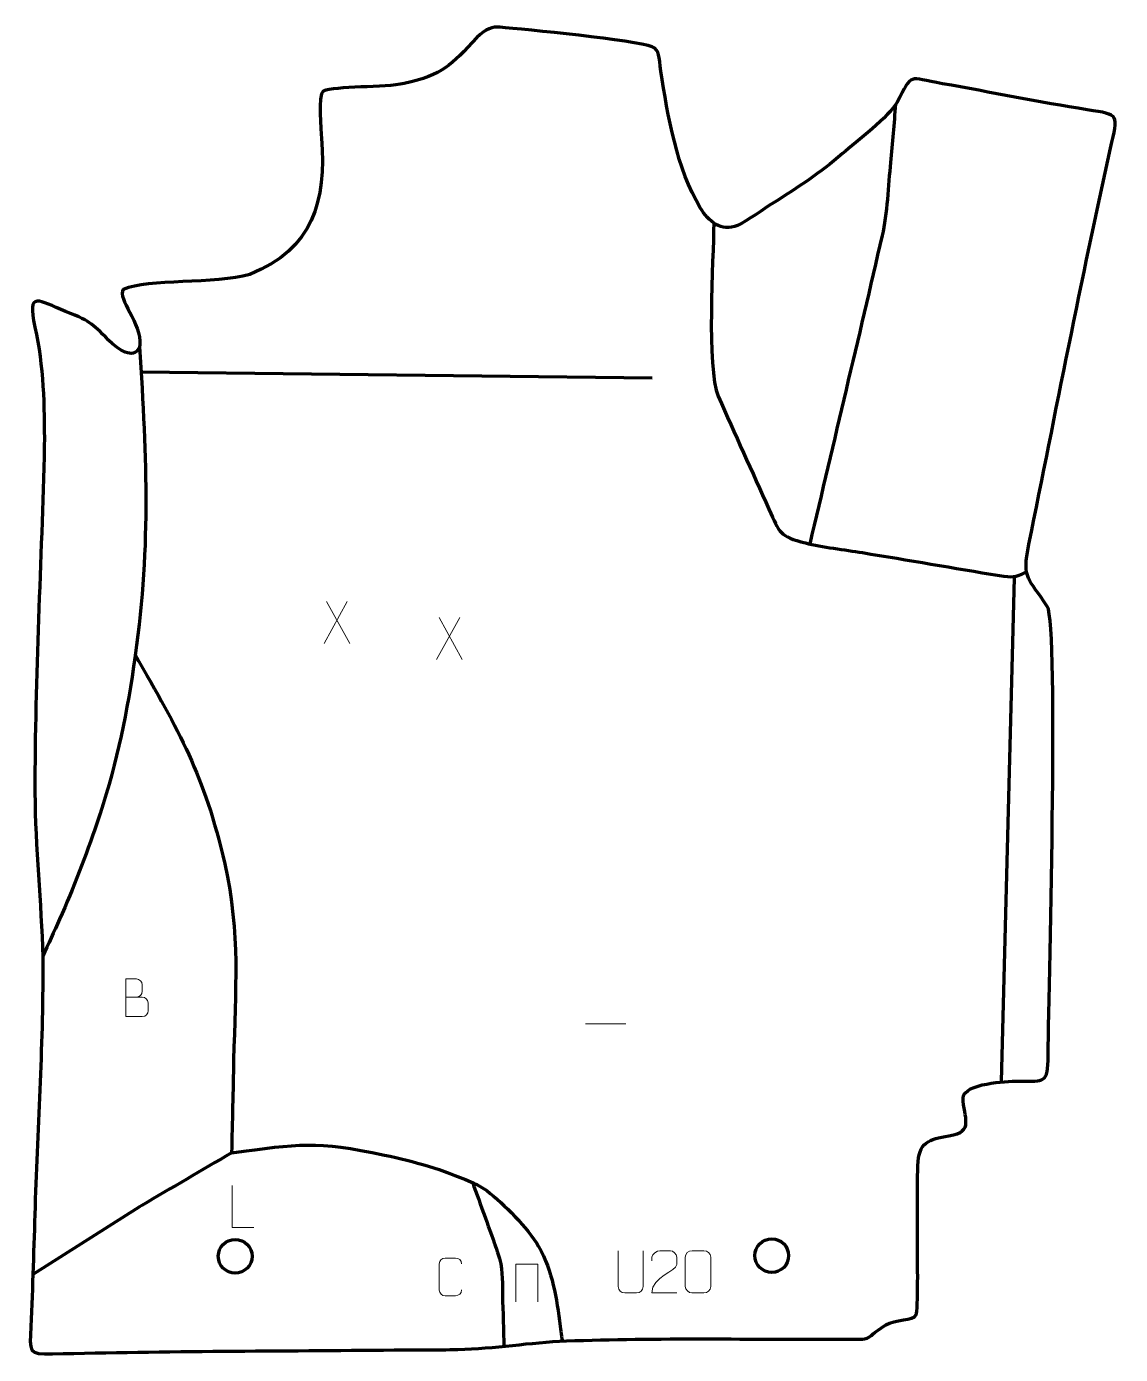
# Model space of a CAD drawing. Header units: millimetres. Extents: x -589 to 60, y 139 to 928.
import ezdxf

# ---------------------------------------------------------------- set-up
doc = ezdxf.new("R2010")
doc.units = ezdxf.units.MM
doc.header["$MEASUREMENT"] = 0
doc.layers.add('layer 2', color=7, linetype='Continuous')
doc.layers.add('layer 3', color=7, linetype='Continuous')

msp = doc.modelspace()

# ---------------------------------------------------------------- linework, layer by layer
at = {"layer": 'layer 2', "color": 142, "lineweight": 200}
for centre in [(-465.3174, 197.7466), (-146.7591, 198.1435)]:
    msp.add_ellipse(centre, major_axis=(0, 10), ratio=1, dxfattribs=at)
at = {"layer": 'layer 2', "color": 140, "lineweight": 158}
for points, knots in [([(-124.0587, 620.4693), (-109.7404, 681.5356), (-95.1082, 742.6633), (-81.0521, 803.7729), (-81.0521, 803.7729), (-78.0874, 816.662), (-77.3401, 833.6651), (-76.1264, 847.1705), (-76.1264, 847.1705), (-75.0895, 858.708), (-74.0527, 870.2454), (-73.0158, 881.7829)], [0, 0, 0, 0, 0.25, 0.25, 0.25, 0.25, 0.5, 0.5, 0.5, 0.5, 1, 1, 1, 1]), ([(-181.1735, 811.2141), (-181.4332, 789.6107), (-185.6421, 725.085), (-178.5095, 708.3557), (-178.5095, 708.3557), (-168.7961, 686.0003), (-158.4289, 663.5854), (-148.4024, 641.3229), (-148.4024, 641.3229), (-141.9717, 627.0443), (-142.4757, 625.3357), (-126.7317, 621.2786), (-126.7317, 621.2786), (-116.9703, 618.7631), (-103.2496, 617.1945), (-92.9374, 615.5219), (-92.9374, 615.5219), (-65.8159, 611.1174), (-38.7201, 606.3286), (-11.6209, 601.9399), (-11.6209, 601.9399), (-3.7037, 600.6578), (-2.7332, 600.7153), (4.485, 604.1241)], [0, 0, 0, 0, 0.14285714, 0.14285714, 0.14285714, 0.14285714, 0.28571429, 0.28571429, 0.28571429, 0.28571429, 0.42857143, 0.42857143, 0.42857143, 0.42857143, 0.57142857, 0.57142857, 0.57142857, 0.57142857, 0.71428571, 0.71428571, 0.71428571, 0.71428571, 1, 1, 1, 1]), ([(-522.0762, 737.9592), (-517.8703, 670.2158), (-515.3051, 615.7419), (-525.5866, 547.9178), (-525.5866, 547.9178), (-530.5863, 514.9366), (-536.6341, 486.3719), (-547.4232, 454.6976), (-547.4232, 454.6976), (-554.0579, 435.3398), (-561.2277, 416.5168), (-569.5861, 397.8294), (-569.5861, 397.8294), (-572.8946, 390.4995), (-576.2708, 383.1992), (-579.5937, 375.8752)], [0, 0, 0, 0, 0.2, 0.2, 0.2, 0.2, 0.4, 0.4, 0.4, 0.4, 0.6, 0.6, 0.6, 0.6, 1, 1, 1, 1]), ([(-524.9095, 555.1882), (-498.1753, 508.2353), (-483.9908, 484.782), (-471.5131, 430.6739), (-471.5131, 430.6739), (-462.1494, 389.4115), (-465.3126, 355.9727), (-466.2136, 314.4048), (-466.2136, 314.4048), (-466.6124, 296.0018), (-467.0323, 277.5993), (-467.4479, 259.1967), (-467.4479, 259.1967), (-485.2225, 248.7741), (-503.0032, 238.3618), (-520.7812, 227.9448), (-520.7812, 227.9448), (-520.7812, 227.9448), (-522.0821, 227.1825), (-522.0821, 227.1825), (-522.0821, 227.1825), (-522.0821, 227.1825), (-585.4069, 186.9779), (-585.4069, 186.9779)], [0, 0, 0, 0, 0.14285714, 0.14285714, 0.14285714, 0.14285714, 0.28571429, 0.28571429, 0.28571429, 0.28571429, 0.42857143, 0.42857143, 0.42857143, 0.42857143, 0.57142857, 0.57142857, 0.57142857, 0.57142857, 0.71428571, 0.71428571, 0.71428571, 0.71428571, 1, 1, 1, 1]), ([(-467.4456, 259.1973), (-427.127, 264.4993), (-417.7628, 266.5472), (-376.6232, 257.8435), (-376.6232, 257.8435), (-358.8809, 254.0898), (-342.0975, 249.2225), (-325.4523, 241.9515), (-325.4523, 241.9515), (-325.4523, 241.9515), (-324.1032, 241.3549), (-324.1032, 241.3549), (-324.1032, 241.3549), (-321.1102, 239.9407), (-318.6642, 238.6125), (-315.952, 236.7129), (-315.952, 236.7129), (-305.5299, 228.5188), (-291.9698, 214.9366), (-285.1571, 203.599), (-285.1571, 203.599), (-276.8596, 188.6466), (-274.5504, 172.9322), (-272.3668, 156.2603), (-272.3668, 156.2603), (-272.1055, 154.2537), (-271.8313, 152.2568), (-271.5451, 150.2536), (-271.5451, 150.2536), (-271.5451, 150.2536), (-271.3266, 148.8005), (-271.3266, 148.8005), (-271.3266, 148.8005), (-271.2545, 148.3263), (-271.1823, 147.852), (-271.1102, 147.3778)], [0, 0, 0, 0, 0.1, 0.1, 0.1, 0.1, 0.2, 0.2, 0.2, 0.2, 0.3, 0.3, 0.3, 0.3, 0.4, 0.4, 0.4, 0.4, 0.5, 0.5, 0.5, 0.5, 0.6, 0.6, 0.6, 0.6, 0.7, 0.7, 0.7, 0.7, 0.8, 0.8, 0.8, 0.8, 1, 1, 1, 1]), ([(-324.4775, 241.8799), (-319.5482, 227.9856), (-314.2584, 213.8329), (-309.5287, 199.9266), (-309.5287, 199.9266), (-306.192, 190.116), (-306.8723, 184.9847), (-306.6226, 174.9279), (-306.6226, 174.9279), (-306.3619, 164.433), (-306.0649, 153.9361), (-305.7842, 143.4414)], [0, 0, 0, 0, 0.25, 0.25, 0.25, 0.25, 0.5, 0.5, 0.5, 0.5, 1, 1, 1, 1])]:
    msp.add_open_spline(points, degree=3, knots=knots, dxfattribs=at)
for points in [[(-521.1631, 722.9434), (-521.1631, 722.9434), (-217.6664, 719.3725), (-217.6664, 719.3725)], [(-2.7761, 600.5773), (-2.7761, 600.5773), (-10.6448, 301.5979), (-10.6448, 301.5979)]]:
    msp.add_open_spline(points, degree=3, dxfattribs=at)
at = {"layer": 'layer 2', "color": 250, "lineweight": 9}
for points in [[(-398.7829, 586.461), (-398.7829, 586.461), (-412.5235, 561.5652), (-412.5235, 561.5652)], [(-411.0689, 586.461), (-411.0689, 586.461), (-397.3283, 561.5075), (-397.3283, 561.5075)], [(-331.9762, 577.0394), (-331.9762, 577.0394), (-345.7168, 552.1436), (-345.7168, 552.1436)], [(-344.2622, 577.0394), (-344.2622, 577.0394), (-330.5216, 552.0859), (-330.5216, 552.0859)], [(-257.3903, 335.747), (-257.3903, 335.747), (-233.4123, 335.747), (-233.4123, 335.747)]]:
    msp.add_open_spline(points, degree=3, dxfattribs=at)
for points, knots in [([(-530.2709, 351.6416), (-527.0119, 351.642), (-523.7525, 351.642), (-520.4928, 351.6416), (-520.4928, 351.6416), (-518.7235, 351.6261), (-517.0006, 350.0711), (-517.0006, 348.2353), (-517.0006, 348.2353), (-517.0009, 347.2245), (-517.0009, 344.4932), (-517.0006, 343.4821), (-517.0006, 343.4821), (-516.9847, 341.818), (-518.366, 340.0142), (-520.4454, 340.0294), (-520.4454, 340.0294), (-523.7054, 340.0297), (-526.9651, 340.0297), (-530.2244, 340.0294), (-530.2244, 340.0294), (-530.2244, 347.4798), (-530.2244, 354.9299), (-530.2244, 362.3797), (-530.2244, 362.3797), (-528.0983, 362.3797), (-525.9719, 362.3797), (-523.8454, 362.3797), (-523.8454, 362.3797), (-522.3399, 362.3955), (-520.4619, 360.6843), (-520.446, 358.9266), (-520.446, 358.9266), (-520.4464, 357.076), (-520.4464, 356.9453), (-520.446, 355.0944), (-520.446, 355.0944), (-520.4306, 353.2438), (-522.0915, 351.6261), (-523.8919, 351.6416)], [0, 0, 0, 0, 0.09090909, 0.09090909, 0.09090909, 0.09090909, 0.18181818, 0.18181818, 0.18181818, 0.18181818, 0.27272727, 0.27272727, 0.27272727, 0.27272727, 0.36363636, 0.36363636, 0.36363636, 0.36363636, 0.45454545, 0.45454545, 0.45454545, 0.45454545, 0.54545455, 0.54545455, 0.54545455, 0.54545455, 0.63636364, 0.63636364, 0.63636364, 0.63636364, 0.72727273, 0.72727273, 0.72727273, 0.72727273, 0.81818182, 0.81818182, 0.81818182, 0.81818182, 1, 1, 1, 1]), ([(-454.2235, 214.8106), (-454.2235, 214.8106), (-467.1726, 214.8106), (-467.1726, 214.8106), (-467.1726, 214.8106), (-467.1726, 214.8106), (-467.1726, 239.7642), (-467.1726, 239.7642)], [0, 0, 0, 0, 0.33333333, 0.33333333, 0.33333333, 0.33333333, 1, 1, 1, 1]), ([(-223.2008, 201.0063), (-223.2012, 195.4668), (-223.1054, 185.265), (-223.105, 179.7246), (-223.105, 179.7246), (-223.2448, 177.4851), (-224.922, 176.0589), (-227.0697, 176.0484), (-227.0697, 176.0484), (-229.4016, 176.0488), (-231.7335, 176.0488), (-234.065, 176.0484), (-234.065, 176.0484), (-235.99, 175.9469), (-237.9621, 177.7634), (-237.9509, 179.7079), (-237.9509, 179.7079), (-237.9506, 185.2698), (-237.8552, 195.4452), (-237.8556, 201.0063)], [0, 0, 0, 0, 0.16666667, 0.16666667, 0.16666667, 0.16666667, 0.33333333, 0.33333333, 0.33333333, 0.33333333, 0.5, 0.5, 0.5, 0.5, 0.66666667, 0.66666667, 0.66666667, 0.66666667, 1, 1, 1, 1]), ([(-203.1566, 176.0382), (-208.071, 176.0385), (-212.9854, 176.0385), (-217.8995, 176.0382), (-217.8995, 176.0382), (-217.8995, 185.9705), (-203.2485, 188.6117), (-203.1566, 192.922), (-203.1566, 192.922), (-203.1569, 194.3461), (-203.1569, 195.7698), (-203.1566, 197.1931), (-203.1566, 197.1931), (-203.1735, 199.2702), (-205.2963, 200.995), (-206.9673, 201.0123), (-206.9673, 201.0123), (-209.0405, 201.0119), (-211.1134, 201.0119), (-213.1858, 201.0123), (-213.1858, 201.0123), (-215.0079, 201.0288), (-217.8326, 199.2367), (-217.8995, 197.1431), (-217.8995, 197.1431), (-217.8995, 197.1431), (-217.8995, 195.0883), (-217.8995, 195.0883)], [0, 0, 0, 0, 0.125, 0.125, 0.125, 0.125, 0.25, 0.25, 0.25, 0.25, 0.375, 0.375, 0.375, 0.375, 0.5, 0.5, 0.5, 0.5, 0.625, 0.625, 0.625, 0.625, 0.75, 0.75, 0.75, 0.75, 1, 1, 1, 1]), ([(-194.1087, 201.0246), (-191.7426, 201.0246), (-189.3761, 201.0246), (-187.0096, 201.0246), (-187.0096, 201.0246), (-185.0291, 201.0602), (-183.0031, 199.5659), (-182.976, 197.1238), (-182.976, 197.1238), (-182.9764, 191.3664), (-182.9764, 185.6086), (-182.976, 179.8504), (-182.976, 179.8504), (-183.1181, 177.5228), (-184.8245, 176.0405), (-187.0096, 176.0297), (-187.0096, 176.0297), (-189.382, 176.0301), (-191.7544, 176.0301), (-194.1264, 176.0297), (-194.1264, 176.0297), (-196.0849, 175.9241), (-198.0913, 177.812), (-198.0799, 179.833), (-198.0799, 179.833), (-198.0795, 185.6136), (-198.0795, 191.3939), (-198.0799, 197.1737), (-198.0799, 197.1737), (-198.0756, 199.3157), (-196.2985, 201.0382), (-194.1087, 201.0246)], [0, 0, 0, 0, 0.11111111, 0.11111111, 0.11111111, 0.11111111, 0.22222222, 0.22222222, 0.22222222, 0.22222222, 0.33333333, 0.33333333, 0.33333333, 0.33333333, 0.44444444, 0.44444444, 0.44444444, 0.44444444, 0.55555556, 0.55555556, 0.55555556, 0.55555556, 0.66666667, 0.66666667, 0.66666667, 0.66666667, 0.77777778, 0.77777778, 0.77777778, 0.77777778, 1, 1, 1, 1]), ([(-330.879, 177.7275), (-331.0042, 175.6465), (-332.5064, 174.3213), (-334.4301, 174.3116), (-334.4301, 174.3116), (-336.5187, 174.3119), (-338.6073, 174.3119), (-340.6956, 174.3116), (-340.6956, 174.3116), (-342.4198, 174.2172), (-344.1862, 175.9051), (-344.1762, 177.7119), (-344.1762, 177.7119), (-344.1758, 182.8801), (-344.1758, 188.0478), (-344.1762, 193.2152), (-344.1762, 193.2152), (-344.1724, 195.1303), (-342.6079, 196.6702), (-340.68, 196.6581), (-340.68, 196.6581), (-338.597, 196.6581), (-336.5135, 196.6581), (-334.4301, 196.6581), (-334.4301, 196.6581), (-332.6866, 196.6899), (-330.9029, 195.354), (-330.879, 193.1706)], [0, 0, 0, 0, 0.125, 0.125, 0.125, 0.125, 0.25, 0.25, 0.25, 0.25, 0.375, 0.375, 0.375, 0.375, 0.5, 0.5, 0.5, 0.5, 0.625, 0.625, 0.625, 0.625, 0.75, 0.75, 0.75, 0.75, 1, 1, 1, 1]), ([(-298.7284, 170.6233), (-298.7284, 170.6233), (-298.7284, 192.9736), (-298.7284, 192.9736), (-298.7284, 192.9736), (-298.7284, 192.9736), (-285.6101, 192.9736), (-285.6101, 192.9736), (-285.6101, 192.9736), (-285.6101, 192.9736), (-285.6101, 170.6233), (-285.6101, 170.6233)], [0, 0, 0, 0, 0.25, 0.25, 0.25, 0.25, 0.5, 0.5, 0.5, 0.5, 1, 1, 1, 1])]:
    msp.add_open_spline(points, degree=3, knots=knots, dxfattribs=at)
at = {"layer": 'layer 3', "color": 242, "lineweight": 158}
msp.add_open_spline([(-104.7331, 852.4851), (-96.5544, 859.517), (-76.9492, 874.4843), (-72.2808, 882.9946), (-72.2808, 882.9946), (-62.8609, 900.4922), (-66.611, 897.795), (-45.3224, 893.9607), (-45.3224, 893.9607), (-16.8829, 888.8293), (12.0425, 882.948), (40.5148, 878.4615), (40.5148, 878.4615), (60.2376, 875.3538), (58.9561, 876.0781), (54.3585, 855.6002), (54.3585, 855.6002), (37.0491, 777.5158), (21.795, 698.9458), (5.8822, 620.5645), (5.8822, 620.5645), (1.5133, 599.0449), (5.8402, 600.5947), (16.7839, 583.6027), (16.7839, 583.6027), (24.185, 572.1114), (17.2219, 346.8596), (17.2925, 314.0678), (17.2925, 314.0678), (17.0628, 299.3396), (13.0061, 301.9903), (-0.841, 301.7539), (-0.841, 301.7539), (-7.3901, 301.5751), (-32.3727, 300.4789), (-33.1739, 292.0559), (-33.1739, 292.0559), (-33.0006, 279.957), (-25.9546, 271.7239), (-41.5591, 269.2842), (-41.5591, 269.2842), (-53.55, 267.4095), (-59.6719, 265.1934), (-60.0702, 251.5063), (-60.0702, 251.5063), (-60.47, 235.7958), (-60.089, 219.4858), (-60.2089, 203.6542), (-60.2089, 203.6542), (-60.2303, 197.7433), (-59.7711, 165.6665), (-60.9772, 162.9539), (-60.9772, 162.9539), (-62.5011, 159.5266), (-73.8851, 160.3328), (-79.0746, 156.9964), (-79.0746, 156.9964), (-93.9409, 147.4386), (-85.1136, 148.5658), (-103.9708, 148.4875), (-103.9708, 148.4875), (-158.2296, 148.2624), (-214.7172, 149.5616), (-268.6889, 147.4828), (-268.6889, 147.4828), (-290.2885, 146.6509), (-311.0975, 142.9778), (-333.1498, 142.4218), (-333.1498, 142.4218), (-345.7108, 142.1051), (-358.2933, 142.259), (-370.8594, 142.1501), (-370.8594, 142.1501), (-438.4847, 141.4929), (-506.1441, 141.4904), (-573.751, 139.8239), (-573.751, 139.8239), (-588.4835, 139.4607), (-587.2656, 141.0796), (-586.6056, 155.995), (-586.6056, 155.995), (-585.5553, 179.7282), (-584.873, 203.3526), (-584.1322, 227.0933), (-584.1322, 227.0933), (-582.5383, 276.1737), (-579.1354, 326.4232), (-579.583, 375.4098), (-579.583, 375.4098), (-580.3237, 408.2089), (-584.0566, 440.0501), (-584.2069, 473.1632), (-584.2069, 473.1632), (-584.3204, 542.0174), (-580.2394, 610.1938), (-578.6183, 678.8995), (-578.6183, 678.8995), (-578.513, 702.5019), (-579.0369, 726.3416), (-584.2066, 749.4648), (-584.2066, 749.4648), (-589.1646, 771.6412), (-581.7963, 765.1541), (-566.0029, 758.7838), (-566.0029, 758.7838), (-549.0215, 751.8259), (-551.0156, 751.7212), (-538.1811, 739.5841), (-538.1811, 739.5841), (-533.9594, 735.631), (-524.2627, 729.3231), (-521.8521, 738.7269), (-521.8521, 738.7269), (-520.8226, 751.5967), (-535.5842, 766.5861), (-531.7155, 771.7473), (-531.7155, 771.7473), (-517.2445, 778.2203), (-477.0796, 774.7963), (-456.6378, 780.7443), (-456.6378, 780.7443), (-418.9866, 795.8919), (-411.3687, 824.0376), (-414.0108, 861.6573), (-414.0108, 861.6573), (-414.3013, 865.7927), (-416.3947, 887.3834), (-413.0296, 889.4991), (-413.0296, 889.4991), (-406.2013, 892.6562), (-376.202, 891.5149), (-364.9664, 894.0394), (-364.9664, 894.0394), (-341.7635, 899.2529), (-337.5153, 904.584), (-321.7657, 921.3458), (-321.7657, 921.3458), (-316.3235, 926.819), (-312.7066, 927.8694), (-308.0978, 927.4762), (-308.0978, 927.4762), (-293.6448, 926.243), (-227.6902, 919.8005), (-217.7116, 915.7414), (-217.7116, 915.7414), (-213.1129, 913.8708), (-213.8995, 910.1844), (-212.5655, 901.3644), (-212.5655, 901.3644), (-208.6046, 875.1754), (-203.0706, 843.1517), (-189.2052, 820.308), (-189.2052, 820.308), (-184.2765, 812.1879), (-176.8253, 805.6013), (-167.105, 809.8375), (-167.105, 809.8375), (-161.4519, 812.3012), (-151.4112, 819.6777), (-145.6787, 823.2747), (-145.6787, 823.2747), (-130.408, 832.8566), (-118.5172, 840.6209), (-104.7331, 852.4851)], degree=3, knots=[0, 0, 0, 0, 0.02380952, 0.02380952, 0.02380952, 0.02380952, 0.04761905, 0.04761905, 0.04761905, 0.04761905, 0.07142857, 0.07142857, 0.07142857, 0.07142857, 0.0952381, 0.0952381, 0.0952381, 0.0952381, 0.11904762, 0.11904762, 0.11904762, 0.11904762, 0.14285714, 0.14285714, 0.14285714, 0.14285714, 0.16666667, 0.16666667, 0.16666667, 0.16666667, 0.19047619, 0.19047619, 0.19047619, 0.19047619, 0.21428571, 0.21428571, 0.21428571, 0.21428571, 0.23809524, 0.23809524, 0.23809524, 0.23809524, 0.26190476, 0.26190476, 0.26190476, 0.26190476, 0.28571429, 0.28571429, 0.28571429, 0.28571429, 0.30952381, 0.30952381, 0.30952381, 0.30952381, 0.33333333, 0.33333333, 0.33333333, 0.33333333, 0.35714286, 0.35714286, 0.35714286, 0.35714286, 0.38095238, 0.38095238, 0.38095238, 0.38095238, 0.4047619, 0.4047619, 0.4047619, 0.4047619, 0.42857143, 0.42857143, 0.42857143, 0.42857143, 0.45238095, 0.45238095, 0.45238095, 0.45238095, 0.47619048, 0.47619048, 0.47619048, 0.47619048, 0.5, 0.5, 0.5, 0.5, 0.52380952, 0.52380952, 0.52380952, 0.52380952, 0.54761905, 0.54761905, 0.54761905, 0.54761905, 0.57142857, 0.57142857, 0.57142857, 0.57142857, 0.5952381, 0.5952381, 0.5952381, 0.5952381, 0.61904762, 0.61904762, 0.61904762, 0.61904762, 0.64285714, 0.64285714, 0.64285714, 0.64285714, 0.66666667, 0.66666667, 0.66666667, 0.66666667, 0.69047619, 0.69047619, 0.69047619, 0.69047619, 0.71428571, 0.71428571, 0.71428571, 0.71428571, 0.73809524, 0.73809524, 0.73809524, 0.73809524, 0.76190476, 0.76190476, 0.76190476, 0.76190476, 0.78571429, 0.78571429, 0.78571429, 0.78571429, 0.80952381, 0.80952381, 0.80952381, 0.80952381, 0.83333333, 0.83333333, 0.83333333, 0.83333333, 0.85714286, 0.85714286, 0.85714286, 0.85714286, 0.88095238, 0.88095238, 0.88095238, 0.88095238, 0.9047619, 0.9047619, 0.9047619, 0.9047619, 0.92857143, 0.92857143, 0.92857143, 0.92857143, 0.95238095, 0.95238095, 0.95238095, 0.95238095, 1, 1, 1, 1], dxfattribs=at)

doc.saveas('drawing.dxf')
